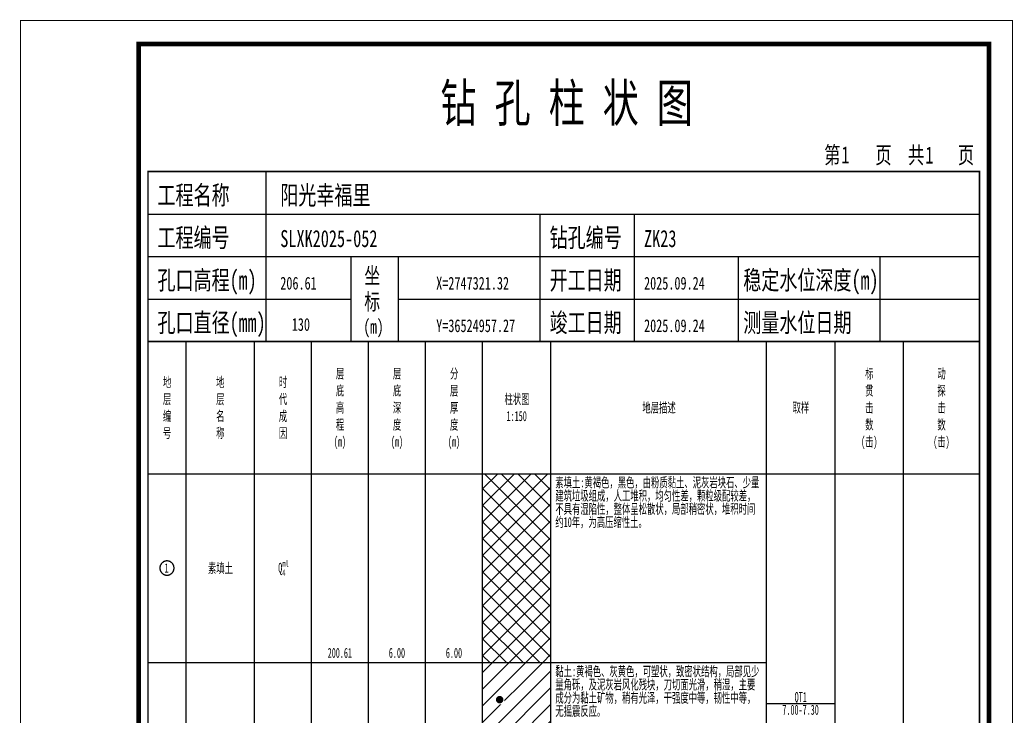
# Model space of a CAD drawing. Header units: millimetres. Extents: x 1264 to 9491, y 619 to 916.
# Drawn here: x 6163.4 to 6373.7, y 768.3 to 916 of the extents above; entities that cross this region are included whole.
import ezdxf
from ezdxf.enums import TextEntityAlignment as Align

# ---------------------------------------------------------------- set-up
doc = ezdxf.new("R2010")
doc.units = ezdxf.units.MM
doc.layers.add('GICAD_POU_TEXTS', color=7, linetype='Continuous')
doc.layers.add('GICAD_QUYANG', color=7, linetype='Continuous')
doc.styles.add('LZ_FONT', font='simfang_0.ttf', dxfattribs={"width": 0.7, "height": 8})
doc.styles.add('成果图图块', font='simfang_0.ttf', dxfattribs={"height": 2.5})
doc.styles.add('成果图表体', font='simfang_0.ttf', dxfattribs={"width": 0.6, "height": 2.1})

# ---------------------------------------------------------------- blocks, each defined once
blk = doc.blocks.new('ZZT_DCBH_Z.dwg38', base_point=(-0.02, 0))
at = {"color": 7}
blk.add_polyline3d([(-1.52, 0.02, 0), (-1.52, -0.06, 0), (-1.52, -0.13, 0), (-1.51, -0.2, 0), (-1.5, -0.28, 0), (-1.48, -0.35, 0), (-1.46, -0.42, 0), (-1.44, -0.49, 0), (-1.41, -0.56, 0), (-1.38, -0.63, 0), (-1.35, -0.69, 0), (-1.31, -0.76, 0), (-1.27, -0.82, 0), (-1.23, -0.88, 0), (-1.18, -0.94, 0), (-1.14, -0.99, 0), (-1.09, -1.04, 0), (-1.03, -1.1, 0), (-0.98, -1.14, 0), (-0.92, -1.19, 0), (-0.86, -1.23, 0), (-0.8, -1.27, 0), (-0.73, -1.31, 0), (-0.67, -1.34, 0), (-0.6, -1.37, 0), (-0.53, -1.4, 0), (-0.46, -1.42, 0), (-0.39, -1.44, 0), (-0.32, -1.46, 0), (-0.25, -1.47, 0), (-0.17, -1.48, 0), (-0.1, -1.48, 0), (-0.02, -1.48, 0), (0.05, -1.48, 0), (0.12, -1.48, 0), (0.2, -1.47, 0), (0.27, -1.46, 0), (0.34, -1.44, 0), (0.41, -1.42, 0), (0.48, -1.4, 0), (0.55, -1.37, 0), (0.62, -1.34, 0), (0.68, -1.31, 0), (0.75, -1.27, 0), (0.81, -1.23, 0), (0.87, -1.19, 0), (0.93, -1.14, 0), (0.98, -1.1, 0), (1.04, -1.04, 0), (1.09, -0.99, 0), (1.13, -0.94, 0), (1.18, -0.88, 0), (1.22, -0.82, 0), (1.26, -0.76, 0), (1.3, -0.69, 0), (1.33, -0.63, 0), (1.36, -0.56, 0), (1.39, -0.49, 0), (1.41, -0.42, 0), (1.43, -0.35, 0), (1.45, -0.28, 0), (1.46, -0.2, 0), (1.47, -0.13, 0), (1.47, -0.06, 0), (1.48, 0.02, 0), (1.47, 0.09, 0), (1.47, 0.16, 0), (1.46, 0.24, 0), (1.45, 0.31, 0), (1.43, 0.38, 0), (1.41, 0.45, 0), (1.39, 0.52, 0), (1.36, 0.59, 0), (1.33, 0.66, 0), (1.3, 0.72, 0), (1.26, 0.79, 0), (1.22, 0.85, 0), (1.18, 0.91, 0), (1.13, 0.97, 0), (1.09, 1.02, 0), (1.04, 1.08, 0), (0.98, 1.13, 0), (0.93, 1.18, 0), (0.87, 1.22, 0), (0.81, 1.26, 0), (0.75, 1.3, 0), (0.68, 1.34, 0), (0.62, 1.37, 0), (0.55, 1.4, 0), (0.48, 1.43, 0), (0.41, 1.45, 0), (0.34, 1.47, 0), (0.27, 1.49, 0), (0.2, 1.5, 0), (0.12, 1.51, 0), (0.05, 1.51, 0), (-0.02, 1.52, 0), (-0.1, 1.51, 0), (-0.17, 1.51, 0), (-0.25, 1.5, 0), (-0.32, 1.49, 0), (-0.39, 1.47, 0), (-0.46, 1.45, 0), (-0.53, 1.43, 0), (-0.6, 1.4, 0), (-0.67, 1.37, 0), (-0.73, 1.34, 0), (-0.8, 1.3, 0), (-0.86, 1.26, 0), (-0.92, 1.22, 0), (-0.98, 1.18, 0), (-1.03, 1.13, 0), (-1.09, 1.08, 0), (-1.14, 1.02, 0), (-1.18, 0.97, 0), (-1.23, 0.91, 0), (-1.27, 0.85, 0), (-1.31, 0.79, 0), (-1.35, 0.72, 0), (-1.38, 0.66, 0), (-1.41, 0.59, 0), (-1.44, 0.52, 0), (-1.46, 0.45, 0), (-1.48, 0.38, 0), (-1.5, 0.31, 0), (-1.51, 0.24, 0), (-1.52, 0.16, 0), (-1.52, 0.09, 0), (-1.52, 0.02, 0)], dxfattribs=at)
at = {"layer": 'GICAD_POU_TEXTS', "color": 7, "style": '成果图图块', "width": 0.7}
blk.add_text('1', height=2, dxfattribs=at).set_placement((-0.11, -0.99), align=Align.CENTER)
blk = doc.blocks.new('gkqy1.dwg', base_point=(0.8, 0))
blk.add_wipeout([(-0.2, -0.2), (1.8, -0.2), (1.8, 1.8), (-0.2, 1.8)])
at = {"layer": 'GICAD_QUYANG'}
h = blk.add_hatch(color=7, dxfattribs=at)
edge = h.paths.add_edge_path()
edge.add_arc((0.8, 0.8), 0.8, 0, 360)
blk = doc.blocks.new('柱状图图框模板-(昇龙标准).dwg22', base_point=(27, 229))
for p, q in [((52, 229), (52, 265)), ((27, 256), (203, 256)), ((110, 229), (110, 256)), ((130, 229), (130, 256)), ((27, 247), (203, 247)), ((70, 229), (70, 247)), ((80, 229), (80, 247)), ((152, 229), (152, 247)), ((182, 229), (182, 247)), ((27, 238), (70, 238)), ((80, 238), (203, 238))]:
    blk.add_line(p, q)
for points, const_width in [([(0, 0), (210, 0), (210, 297), (0, 297)], 0.25), ([(25, 5), (205, 5), (205, 292), (25, 292)], 1), ([(27, 265), (203, 265), (203, 17), (27, 17)], 0.3)]:
    blk.add_lwpolyline(points, close=True, dxfattribs=dict(const_width=const_width))
at = {"const_width": 0.3}
blk.add_lwpolyline([(27, 229), (203, 229)], dxfattribs=at)
at = {"style": 'LZ_FONT', "width": 0.7}
for s, height, p in [('钻 孔 柱 状 图', 8, (88.9, 275.54)), ('第', 3.6, (170.12, 266.7)), ('1', 3.6, (173.78, 266.75)), ('页', 3.6, (180.96, 266.7)), ('共', 3.6, (187.88, 266.7)), ('1', 3.6, (191.54, 266.7)), ('页', 3.6, (198.44, 266.7)), ('工程名称', 4, (29, 258)), ('阳光幸福里', 4, (55, 258)), ('工程编号', 4, (29, 249)), ('SLXK2025-052', 3.6, (55, 249)), ('钻孔编号', 4, (112, 249)), ('ZK23', 3.6, (132, 249)), ('孔口高程(m)', 4, (29, 240)), ('坐', 3.5, (72.79, 241.24)), ('开工日期', 4, (112, 240)), ('稳定水位深度(m)', 4, (153, 240)), ('206.61', 2.7, (55, 240)), ('X=2747321.32', 2.7, (88, 240)), ('2025.09.24', 2.7, (132, 240)), ('标', 3.5, (72.79, 235.7)), ('孔口直径(mm)', 4, (29, 231)), ('竣工日期', 4, (112, 231)), ('测量水位日期', 4, (153, 231)), ('130', 2.7, (57.43, 231.26)), ('(m) ', 3, (72.59, 230.65)), ('Y=36524957.27', 2.7, (88, 231)), ('2025.09.24', 2.7, (132, 231))]:
    blk.add_text(s, height=height, dxfattribs=at).set_placement(p)

msp = doc.modelspace()

# ---------------------------------------------------------------- hatches: boundary and pattern name
at = {"linetype": 'Continuous'}
h = msp.add_hatch(dxfattribs=at)
h.set_pattern_fill('GKSTT', scale=0.5, style=0, pattern_type=2)
h.set_pattern_definition([(45, (0, 0), (-1.767767, 1.767767), []), (135, (0, 0), (-1.767767, -1.767767), [])])
h.paths.add_polyline_path([(6261.39, 779.89), (6275.87, 779.89), (6275.87, 819.89), (6261.39, 819.89)])
h = msp.add_hatch(dxfattribs=at)
h.set_pattern_fill('GKNXT', scale=0.5, style=0, pattern_type=2)
h.set_pattern_definition([(45, (0, 0), (-1.767767, 1.767767), [])])
h.paths.add_polyline_path([(6261.39, 753.23), (6275.87, 753.23), (6275.87, 779.89), (6261.39, 779.89)])

# ---------------------------------------------------------------- linework, layer by layer
at = {"color": 0}
for p, q in [((6190.57, 819.89), (6198.62, 819.89)), ((6190.57, 779.89), (6190.57, 819.89)), ((6198.62, 779.89), (6198.62, 819.89)), ((6190.57, 779.89), (6198.62, 779.89)), ((6190.57, 779.89), (6198.62, 779.89)), ((6190.57, 753.23), (6190.57, 779.89)), ((6198.62, 753.23), (6198.62, 779.89))]:
    msp.add_line(p, q, dxfattribs=at)
for points in [[(6190.57, 847.89), (6198.62, 847.89)], [(6190.57, 819.89), (6190.57, 847.89)], [(6198.62, 819.89), (6198.62, 847.89)], [(6198.62, 847.89), (6213.1, 847.89)], [(6198.62, 819.89), (6198.62, 847.89)], [(6213.1, 819.89), (6213.1, 847.89)], [(6213.1, 847.89), (6225.17, 847.89)], [(6213.1, 819.89), (6213.1, 847.89)], [(6225.17, 819.89), (6225.17, 847.89)], [(6225.17, 847.89), (6237.25, 847.89)], [(6225.17, 819.89), (6225.17, 847.89)], [(6237.25, 819.89), (6237.25, 847.89)], [(6237.25, 847.89), (6249.32, 847.89)], [(6237.25, 819.89), (6237.25, 847.89)], [(6249.32, 819.89), (6249.32, 847.89)], [(6249.32, 847.89), (6261.39, 847.89)], [(6249.32, 819.89), (6249.32, 847.89)], [(6261.39, 819.89), (6261.39, 847.89)], [(6261.39, 847.89), (6275.87, 847.89)], [(6261.39, 819.89), (6261.39, 847.89)], [(6275.87, 819.89), (6275.87, 847.89)], [(6275.87, 847.89), (6321.5, 847.89)], [(6275.87, 819.89), (6275.87, 847.89)], [(6321.5, 819.89), (6321.5, 847.89)], [(6321.5, 847.89), (6335.99, 847.89)], [(6321.5, 819.89), (6321.5, 847.89)], [(6335.99, 819.89), (6335.99, 847.89)], [(6335.99, 847.89), (6350.47, 847.89)], [(6335.99, 819.89), (6335.99, 847.89)], [(6350.47, 819.89), (6350.47, 847.89)], [(6350.47, 847.89), (6366.57, 847.89)], [(6350.47, 819.89), (6350.47, 847.89)], [(6366.57, 819.89), (6366.57, 847.89)], [(6190.57, 819.89), (6198.62, 819.89)], [(6190.57, 635.89), (6190.57, 819.89)], [(6190.57, 819.89), (6198.62, 819.89)], [(6198.62, 635.89), (6198.62, 819.89)], [(6198.62, 819.89), (6213.1, 819.89)], [(6198.62, 635.89), (6198.62, 819.89)], [(6198.62, 819.89), (6213.1, 819.89)], [(6198.62, 819.89), (6213.1, 819.89)], [(6198.62, 779.89), (6198.62, 819.89)], [(6213.1, 635.89), (6213.1, 819.89)], [(6213.1, 779.89), (6213.1, 819.89)], [(6213.1, 819.89), (6225.17, 819.89)], [(6213.1, 635.89), (6213.1, 819.89)], [(6213.1, 819.89), (6225.17, 819.89)], [(6213.1, 819.89), (6225.17, 819.89)], [(6213.1, 779.89), (6213.1, 819.89)], [(6225.17, 635.89), (6225.17, 819.89)], [(6225.17, 779.89), (6225.17, 819.89)], [(6225.17, 819.89), (6237.25, 819.89)], [(6225.17, 635.89), (6225.17, 819.89)], [(6225.17, 819.89), (6237.25, 819.89)], [(6225.17, 819.89), (6237.25, 819.89)], [(6225.17, 779.89), (6225.17, 819.89)], [(6237.25, 635.89), (6237.25, 819.89)], [(6237.25, 779.89), (6237.25, 819.89)], [(6237.25, 819.89), (6249.32, 819.89)], [(6237.25, 635.89), (6237.25, 819.89)], [(6237.25, 819.89), (6249.32, 819.89)], [(6237.25, 819.89), (6249.32, 819.89)], [(6237.25, 779.89), (6237.25, 819.89)], [(6249.32, 635.89), (6249.32, 819.89)], [(6249.32, 779.89), (6249.32, 819.89)], [(6249.32, 819.89), (6261.39, 819.89)], [(6249.32, 635.89), (6249.32, 819.89)], [(6249.32, 819.89), (6261.39, 819.89)], [(6249.32, 819.89), (6261.39, 819.89)], [(6249.32, 779.89), (6249.32, 819.89)], [(6261.39, 635.89), (6261.39, 819.89)], [(6261.39, 779.89), (6261.39, 819.89)], [(6261.39, 819.89), (6275.87, 819.89)], [(6261.39, 635.89), (6261.39, 819.89)], [(6261.39, 819.89), (6275.87, 819.89)], [(6275.87, 635.89), (6275.87, 819.89)], [(6275.87, 819.89), (6321.5, 819.89)], [(6275.87, 635.89), (6275.87, 819.89)], [(6275.87, 819.89), (6321.5, 819.89)], [(6275.87, 819.89), (6321.5, 819.89)], [(6275.87, 779.89), (6275.87, 819.89)], [(6321.5, 635.89), (6321.5, 819.89)], [(6321.5, 779.89), (6321.5, 819.89)], [(6321.5, 819.89), (6335.99, 819.89)], [(6321.5, 635.89), (6321.5, 819.89)], [(6321.5, 819.89), (6335.99, 819.89)], [(6335.99, 635.89), (6335.99, 819.89)], [(6335.99, 819.89), (6350.47, 819.89)], [(6335.99, 635.89), (6335.99, 819.89)], [(6335.99, 819.89), (6350.47, 819.89)], [(6350.47, 635.89), (6350.47, 819.89)], [(6350.47, 819.89), (6366.57, 819.89)], [(6350.47, 635.89), (6350.47, 819.89)], [(6350.47, 819.89), (6366.57, 819.89)], [(6366.57, 635.89), (6366.57, 819.89)], [(6198.62, 779.89), (6213.1, 779.89)], [(6198.62, 779.89), (6213.1, 779.89)], [(6198.62, 753.23), (6198.62, 779.89)], [(6213.1, 753.23), (6213.1, 779.89)], [(6213.1, 779.89), (6225.17, 779.89)], [(6213.1, 779.89), (6225.17, 779.89)], [(6213.1, 753.23), (6213.1, 779.89)], [(6225.17, 753.23), (6225.17, 779.89)], [(6225.17, 779.89), (6237.25, 779.89)], [(6225.17, 779.89), (6237.25, 779.89)], [(6225.17, 753.23), (6225.17, 779.89)], [(6237.25, 753.23), (6237.25, 779.89)], [(6237.25, 779.89), (6249.32, 779.89)], [(6237.25, 779.89), (6249.32, 779.89)], [(6237.25, 753.23), (6237.25, 779.89)], [(6249.32, 753.23), (6249.32, 779.89)], [(6249.32, 779.89), (6261.39, 779.89)], [(6249.32, 779.89), (6261.39, 779.89)], [(6249.32, 753.23), (6249.32, 779.89)], [(6261.39, 753.23), (6261.39, 779.89)], [(6275.87, 779.89), (6321.5, 779.89)], [(6275.87, 779.89), (6321.5, 779.89)], [(6275.87, 753.23), (6275.87, 779.89)], [(6321.5, 753.23), (6321.5, 779.89)], [(6321.5, 771.23), (6335.99, 771.23)]]:
    msp.add_lwpolyline(points, dxfattribs=at)
at = {"color": 7, "flags": 128}
msp.add_lwpolyline([(6261.39, 779.89), (6275.87, 779.89)], dxfattribs=at)

# ---------------------------------------------------------------- block references
msp.add_blockref('ZZT_DCBH_Z.dwg38', (6194.59, 799.89))

# ---------------------------------------------------------------- texts
at = {"color": 0, "style": '成果图表体', "width": 0.6}
for s, height, p in [('层', 2.1, (6230.34, 840.04)), ('层', 2.1, (6242.41, 840.04)), ('分', 2.1, (6254.49, 840.04)), ('标', 2.1, (6342.37, 840.04)), ('动', 2.1, (6357.66, 840.04)), ('地', 2.1, (6193.73, 838.24)), ('地', 2.1, (6204.99, 838.24)), ('时', 2.1, (6218.27, 838.24)), ('层', 2.1, (6193.73, 834.64)), ('层', 2.1, (6204.99, 834.64)), ('代', 2.1, (6218.27, 834.64)), ('底', 2.1, (6230.34, 836.44)), ('底', 2.1, (6242.41, 836.44)), ('层', 2.1, (6254.49, 836.44)), ('柱状图', 2.1, (6266.03, 834.64)), ('贯', 2.1, (6342.37, 836.44)), ('探', 2.1, (6357.66, 836.44)), ('高', 2.1, (6230.34, 832.84)), ('深', 2.1, (6242.41, 832.84)), ('厚', 2.1, (6254.49, 832.84)), ('地层描述', 2.1, (6295.22, 832.84)), ('取样', 2.1, (6327.01, 832.84)), ('击', 2.1, (6342.37, 832.84)), ('击', 2.1, (6357.66, 832.84)), ('编', 2.1, (6193.73, 831.04)), ('名', 2.1, (6204.99, 831.04)), ('成', 2.1, (6218.27, 831.04)), ('1:150', 2.1, (6266.47, 831.04)), ('程', 2.1, (6230.34, 829.24)), ('度', 2.1, (6242.41, 829.24)), ('度', 2.1, (6254.49, 829.24)), ('数', 2.1, (6342.37, 829.24)), ('数', 2.1, (6357.66, 829.24)), ('号', 2.1, (6193.73, 827.44)), ('称', 2.1, (6204.99, 827.44)), ('因', 2.1, (6218.27, 827.44)), ('(m)', 2.1, (6229.91, 825.64)), ('(m)', 2.1, (6241.98, 825.64)), ('(m)', 2.1, (6254.05, 825.64)), ('(击)', 2.1, (6341.5, 825.64)), ('(击)', 2.1, (6356.79, 825.64)), ('素填土', 2.1, (6203.26, 798.84)), ('ml', 1.4, (6218.99, 800.17)), ('Q', 2.1, (6218.13, 798.91)), ('4', 1.4, (6218.99, 798.21)), ('200.61', 2.1, (6228.61, 780.89)), ('6.00', 2.1, (6241.55, 780.89)), ('6.00', 2.1, (6253.62, 780.89)), ('QT1', 2.1, (6327.45, 771.53)), ('7.00-7.30', 2.1, (6324.85, 768.83))]:
    msp.add_text(s, height=height, dxfattribs=at).set_placement(p)
at = {"color": 0, "char_height": 2.1, "width": 43.8045, "attachment_point": 1, "line_spacing_factor": 0.8, "style": '成果图表体'}
for s, insert in [('\\A1;素填土:黄褐色，黑色，由粉质黏土、泥灰岩块石、少量建筑垃圾组成，人工堆积，均匀性差，颗粒级配较差，不具有湿陷性，整体呈松散状，局部稍密状，堆积时间约10年，为高压缩性土。', (6276.79, 819.09)), ('\\A1;黏土:黄褐色、灰黄色，可塑状，致密状结构，局部见少量角砾，及泥灰岩风化残块，刀切面光滑，稍湿，主要成分为黏土矿物，稍有光泽，干强度中等，韧性中等，无摇震反应。', (6276.79, 779.09))]:
    msp.add_mtext(s, dxfattribs=dict(at, insert=insert))

# ---------------------------------------------------------------- next in the draw order: block references
msp.add_blockref('gkqy1.dwg', (6265.01, 771.23))

# ---------------------------------------------------------------- next in the draw order: block references
msp.add_blockref('柱状图图框模板-(昇龙标准).dwg22', (6190.57, 847.89))

doc.saveas('drawing.dxf')
